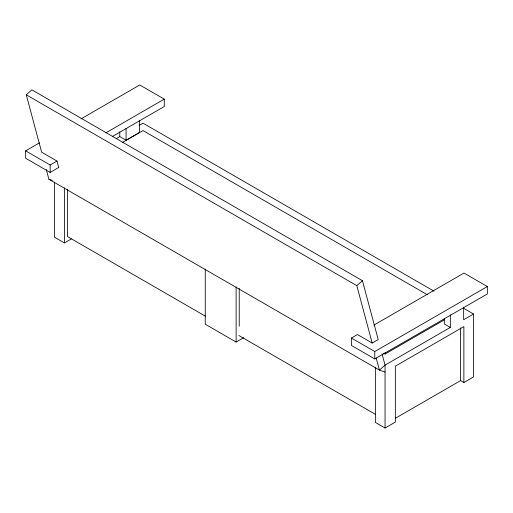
<?xml version="1.0" encoding="UTF-8"?>
<svg xmlns="http://www.w3.org/2000/svg" width="513" height="513" viewBox="0 0 513 513"><rect width="100%" height="100%" fill="white"/><g stroke="black" fill="none" stroke-linecap="round" stroke-linejoin="round"><path stroke-width="0.77" d="M58.713 167.482L56.994 161.063L41.643 152.201L26.266 94.815L31.883 89.833L362.428 280.675L378.209 339.568L372.188 343.037L357.484 334.553L351.424 338.048L351.424 345.461L374.779 358.94L487.35 293.949L487.35 286.543L463.996 273.057L373.9 325.075M372.188 343.037L356.811 285.651L362.428 280.675M58.828 167.411L50.171 172.413L25.65 158.254L25.65 150.848L39.482 142.858M80.971 118.907L139.748 84.972L164.269 99.131L164.269 106.537L112.424 136.471M25.65 150.848L50.171 165L56.994 161.063M106.011 132.764L164.269 99.131M116.355 138.568L119.792 136.586L126.083 140.222L139.401 132.534L139.401 120.677M139.055 125.467L143.018 123.178L434.062 291.211M122.203 142.601L143.018 130.584L427.38 294.763M54.506 182.064L54.506 237.192L64.439 242.925L71.294 238.962M205.251 269.094L205.251 324.222L236.127 342.049L243.739 337.65M351.424 338.048L374.779 351.533L487.35 286.543M383.666 353.265L385.051 354.066L444.72 319.618M450.331 314.777L450.331 327.422L385.051 365.115L379.44 370.091L48.895 179.255L46.285 169.508M395.51 418.185L460.578 380.62L463.874 382.518L473.563 376.927L473.563 314.014L463.649 319.734L463.649 307.088M375.369 367.308L375.369 422.436L385.051 428.028L395.343 422.084L395.343 366.16L463.874 326.595L463.874 382.518M48.895 179.255L52.403 180.512M385.051 372.105L379.44 370.091L376.221 358.093M463.168 308.012L473.563 314.014M450.331 327.422L444.277 323.927L444.277 318.393M26.266 94.815L356.811 285.651M205.578 316.297L67.543 236.602L67.543 189.162M238.789 335.47L375.702 414.517M382.038 353.867L385.051 365.115L385.051 428.028M460.578 327.89L460.578 380.62M385.051 352.617L385.051 354.066M374.779 351.533L374.779 358.94M239.231 288.28L239.231 326.217M236.127 286.921L236.127 342.049M126.083 128.365L126.083 140.222M119.792 131.841L119.792 136.586M64.439 187.796L64.439 242.925M50.171 165L50.171 172.413"/></g></svg>
